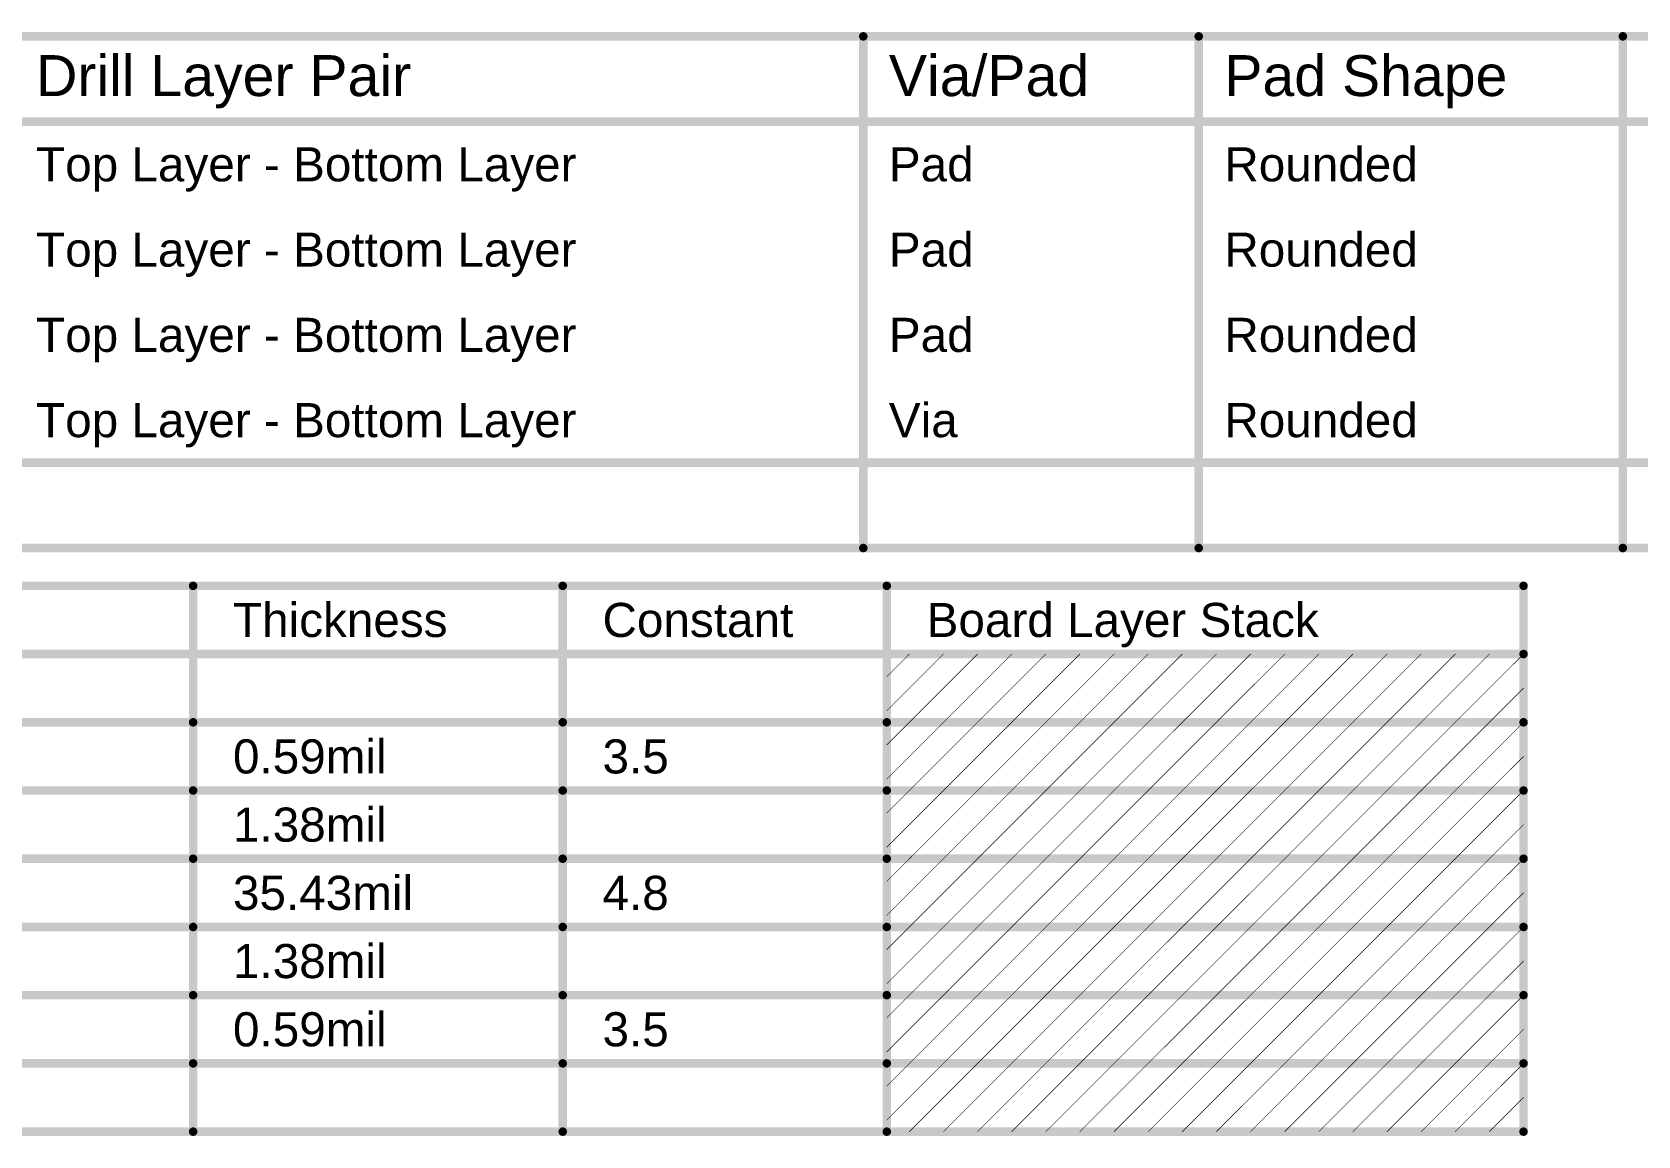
# Model space of a CAD drawing. Header units: inches. Extents: x 0 to 12.7, y -0.1 to 3.5.
# Drawn here: x 3.491 to 6.314, y 1.556 to 3.498 of the extents above; entities that cross this region are included whole.
import ezdxf

# ---------------------------------------------------------------- set-up
doc = ezdxf.new("R2010")
doc.units = ezdxf.units.IN
doc.header["$MEASUREMENT"] = 0
doc.layers.add('Drill Drawing', color=1, linetype='Continuous')
doc.layers.add('Fabrication', color=76, linetype='Continuous')
doc.styles.add('Arial', font='', dxfattribs={"height": 0.2})
doc.styles.get('Arial').set_extended_font_data('Arial')

msp = doc.modelspace()

# ---------------------------------------------------------------- linework, layer by layer
at = {"layer": 'Drill Drawing', "const_width": 0.015}
for points in [[(0.0025, 3.4905), (12.727, 3.4905)], [(4.9521, 2.5905), (4.9521, 3.4905)], [(5.542, 2.5905), (5.542, 3.4905)], [(6.2878, 2.5905), (6.2878, 3.4905)], [(0.0025, 3.3405), (12.727, 3.3405)], [(0.0025, 2.7405), (12.727, 2.7405)], [(0.0025, 2.5905), (12.727, 2.5905)]]:
    msp.add_lwpolyline(points, dxfattribs=at)
at = {"layer": 'Drill Drawing', "const_width": 0.0075}
for points in [[(4.9484, 3.4905, 1), (4.9559, 3.4905, 1)], [(5.5382, 3.4905, 1), (5.5457, 3.4905, 1)], [(6.284, 3.4905, 1), (6.2915, 3.4905, 1)], [(4.9484, 2.5905, 1), (4.9559, 2.5905, 1)], [(5.5382, 2.5905, 1), (5.5457, 2.5905, 1)], [(6.284, 2.5905, 1), (6.2915, 2.5905, 1)]]:
    msp.add_lwpolyline(points, format="xyb", close=True, dxfattribs=at)
at = {"layer": 'Fabrication'}
for points, const_width in [([(1.5743, 2.524), (6.1131, 2.524)], 0.015), ([(3.7738, 1.564), (3.7738, 2.524)], 0.015), ([(4.4236, 1.564), (4.4236, 2.524)], 0.015), ([(4.9935, 1.564), (4.9935, 2.524)], 0.015), ([(6.1131, 1.564), (6.1131, 2.524)], 0.015), ([(1.5743, 2.404), (6.1131, 2.404)], 0.015), ([(4.9935, 2.3643), (5.0331, 2.404)], 0.001), ([(4.9935, 2.3043), (5.0931, 2.404)], 0.001), ([(5.0331, 2.284), (5.1531, 2.404)], 0.001), ([(5.0931, 2.284), (5.2131, 2.404)], 0.001), ([(5.1531, 2.284), (5.2731, 2.404)], 0.001), ([(5.2131, 2.284), (5.3331, 2.404)], 0.001), ([(5.2731, 2.284), (5.3931, 2.404)], 0.001), ([(5.3331, 2.284), (5.4531, 2.404)], 0.001), ([(5.3931, 2.284), (5.5131, 2.404)], 0.001), ([(5.4531, 2.284), (5.5731, 2.404)], 0.001), ([(5.5131, 2.284), (5.6331, 2.404)], 0.001), ([(5.5731, 2.284), (5.6931, 2.404)], 0.001), ([(5.6331, 2.284), (5.7531, 2.404)], 0.001), ([(5.6931, 2.284), (5.8131, 2.404)], 0.001), ([(5.7531, 2.284), (5.8731, 2.404)], 0.001), ([(5.8131, 2.284), (5.9331, 2.404)], 0.001), ([(5.8731, 2.284), (5.9931, 2.404)], 0.001), ([(5.9331, 2.284), (6.0531, 2.404)], 0.001), ([(5.9931, 2.284), (6.1131, 2.404)], 0.001), ([(6.0531, 2.284), (6.1131, 2.344)], 0.001), ([(2.914, 2.284), (3.7738, 2.284)], 0.015), ([(3.7738, 2.284), (4.4236, 2.284)], 0.015), ([(4.4236, 2.284), (4.9935, 2.284)], 0.015), ([(4.9935, 2.284), (6.1131, 2.284)], 0.015), ([(4.9935, 2.2443), (5.0331, 2.284)], 0.001), ([(4.9935, 2.1843), (5.0931, 2.284)], 0.001), ([(5.0331, 2.164), (5.1531, 2.284)], 0.001), ([(5.0931, 2.164), (5.2131, 2.284)], 0.001), ([(5.1531, 2.164), (5.2731, 2.284)], 0.001), ([(5.2131, 2.164), (5.3331, 2.284)], 0.001), ([(5.2731, 2.164), (5.3931, 2.284)], 0.001), ([(5.3331, 2.164), (5.4531, 2.284)], 0.001), ([(5.3931, 2.164), (5.5131, 2.284)], 0.001), ([(5.4531, 2.164), (5.5731, 2.284)], 0.001), ([(5.5131, 2.164), (5.6331, 2.284)], 0.001), ([(5.5731, 2.164), (5.6931, 2.284)], 0.001), ([(5.6331, 2.164), (5.7531, 2.284)], 0.001), ([(5.6931, 2.164), (5.8131, 2.284)], 0.001), ([(5.7531, 2.164), (5.8731, 2.284)], 0.001), ([(5.8131, 2.164), (5.9331, 2.284)], 0.001), ([(5.8731, 2.164), (5.9931, 2.284)], 0.001), ([(5.9331, 2.164), (6.0531, 2.284)], 0.001), ([(5.9931, 2.164), (6.1131, 2.284)], 0.001), ([(6.0531, 2.164), (6.1131, 2.224)], 0.001), ([(2.914, 2.164), (3.7738, 2.164)], 0.015), ([(3.7738, 2.164), (4.4236, 2.164)], 0.015), ([(4.4236, 2.164), (4.9935, 2.164)], 0.015), ([(4.9935, 2.164), (6.1131, 2.164)], 0.015), ([(4.9935, 2.1243), (5.0331, 2.164)], 0.001), ([(4.9935, 2.0643), (5.0931, 2.164)], 0.001), ([(5.0331, 2.044), (5.1531, 2.164)], 0.001), ([(5.0931, 2.044), (5.2131, 2.164)], 0.001), ([(5.1531, 2.044), (5.2731, 2.164)], 0.001), ([(5.2131, 2.044), (5.3331, 2.164)], 0.001), ([(5.2731, 2.044), (5.3931, 2.164)], 0.001), ([(5.3331, 2.044), (5.4531, 2.164)], 0.001), ([(5.3931, 2.044), (5.5131, 2.164)], 0.001), ([(5.4531, 2.044), (5.5731, 2.164)], 0.001), ([(5.5131, 2.044), (5.6331, 2.164)], 0.001), ([(5.5731, 2.044), (5.6931, 2.164)], 0.001), ([(5.6331, 2.044), (5.7531, 2.164)], 0.001), ([(5.6931, 2.044), (5.8131, 2.164)], 0.001), ([(5.7531, 2.044), (5.8731, 2.164)], 0.001), ([(5.8131, 2.044), (5.9331, 2.164)], 0.001), ([(5.8731, 2.044), (5.9931, 2.164)], 0.001), ([(5.9331, 2.044), (6.0531, 2.164)], 0.001), ([(5.9931, 2.044), (6.1131, 2.164)], 0.001), ([(6.0531, 2.044), (6.1131, 2.104)], 0.001), ([(2.914, 2.044), (3.7738, 2.044)], 0.015), ([(3.7738, 2.044), (4.4236, 2.044)], 0.015), ([(4.4236, 2.044), (4.9935, 2.044)], 0.015), ([(4.9935, 2.044), (6.1131, 2.044)], 0.015), ([(4.9935, 2.0043), (5.0331, 2.044)], 0.001), ([(4.9935, 1.9443), (5.0931, 2.044)], 0.001), ([(5.0331, 1.924), (5.1531, 2.044)], 0.001), ([(5.0931, 1.924), (5.2131, 2.044)], 0.001), ([(5.1531, 1.924), (5.2731, 2.044)], 0.001), ([(5.2131, 1.924), (5.3331, 2.044)], 0.001), ([(5.2731, 1.924), (5.3931, 2.044)], 0.001), ([(5.3331, 1.924), (5.4531, 2.044)], 0.001), ([(5.3931, 1.924), (5.5131, 2.044)], 0.001), ([(5.4531, 1.924), (5.5731, 2.044)], 0.001), ([(5.5131, 1.924), (5.6331, 2.044)], 0.001), ([(5.5731, 1.924), (5.6931, 2.044)], 0.001), ([(5.6331, 1.924), (5.7531, 2.044)], 0.001), ([(5.6931, 1.924), (5.8131, 2.044)], 0.001), ([(5.7531, 1.924), (5.8731, 2.044)], 0.001), ([(5.8131, 1.924), (5.9331, 2.044)], 0.001), ([(5.8731, 1.924), (5.9931, 2.044)], 0.001), ([(5.9331, 1.924), (6.0531, 2.044)], 0.001), ([(5.9931, 1.924), (6.1131, 2.044)], 0.001), ([(6.0531, 1.924), (6.1131, 1.984)], 0.001), ([(2.914, 1.924), (3.7738, 1.924)], 0.015), ([(3.7738, 1.924), (4.4236, 1.924)], 0.015), ([(4.4236, 1.924), (4.9935, 1.924)], 0.015), ([(4.9935, 1.924), (6.1131, 1.924)], 0.015), ([(4.9935, 1.8843), (5.0331, 1.924)], 0.001), ([(4.9935, 1.8243), (5.0931, 1.924)], 0.001), ([(5.0331, 1.804), (5.1531, 1.924)], 0.001), ([(5.0931, 1.804), (5.2131, 1.924)], 0.001), ([(5.1531, 1.804), (5.2731, 1.924)], 0.001), ([(5.2131, 1.804), (5.3331, 1.924)], 0.001), ([(5.2731, 1.804), (5.3931, 1.924)], 0.001), ([(5.3331, 1.804), (5.4531, 1.924)], 0.001), ([(5.3931, 1.804), (5.5131, 1.924)], 0.001), ([(5.4531, 1.804), (5.5731, 1.924)], 0.001), ([(5.5131, 1.804), (5.6331, 1.924)], 0.001), ([(5.5731, 1.804), (5.6931, 1.924)], 0.001), ([(5.6331, 1.804), (5.7531, 1.924)], 0.001), ([(5.6931, 1.804), (5.8131, 1.924)], 0.001), ([(5.7531, 1.804), (5.8731, 1.924)], 0.001), ([(5.8131, 1.804), (5.9331, 1.924)], 0.001), ([(5.8731, 1.804), (5.9931, 1.924)], 0.001), ([(5.9331, 1.804), (6.0531, 1.924)], 0.001), ([(5.9931, 1.804), (6.1131, 1.924)], 0.001), ([(6.0531, 1.804), (6.1131, 1.864)], 0.001), ([(2.914, 1.804), (3.7738, 1.804)], 0.015), ([(3.7738, 1.804), (4.4236, 1.804)], 0.015), ([(4.4236, 1.804), (4.9935, 1.804)], 0.015), ([(4.9935, 1.804), (6.1131, 1.804)], 0.015), ([(4.9935, 1.7643), (5.0331, 1.804)], 0.001), ([(4.9935, 1.7043), (5.0931, 1.804)], 0.001), ([(5.0331, 1.684), (5.1531, 1.804)], 0.001), ([(5.0931, 1.684), (5.2131, 1.804)], 0.001), ([(5.1531, 1.684), (5.2731, 1.804)], 0.001), ([(5.2131, 1.684), (5.3331, 1.804)], 0.001), ([(5.2731, 1.684), (5.3931, 1.804)], 0.001), ([(5.3331, 1.684), (5.4531, 1.804)], 0.001), ([(5.3931, 1.684), (5.5131, 1.804)], 0.001), ([(5.4531, 1.684), (5.5731, 1.804)], 0.001), ([(5.5131, 1.684), (5.6331, 1.804)], 0.001), ([(5.5731, 1.684), (5.6931, 1.804)], 0.001), ([(5.6331, 1.684), (5.7531, 1.804)], 0.001), ([(5.6931, 1.684), (5.8131, 1.804)], 0.001), ([(5.7531, 1.684), (5.8731, 1.804)], 0.001), ([(5.8131, 1.684), (5.9331, 1.804)], 0.001), ([(5.8731, 1.684), (5.9931, 1.804)], 0.001), ([(5.9331, 1.684), (6.0531, 1.804)], 0.001), ([(5.9931, 1.684), (6.1131, 1.804)], 0.001), ([(6.0531, 1.684), (6.1131, 1.744)], 0.001), ([(2.914, 1.684), (3.7738, 1.684)], 0.015), ([(3.7738, 1.684), (4.4236, 1.684)], 0.015), ([(4.4236, 1.684), (4.9935, 1.684)], 0.015), ([(4.9935, 1.684), (6.1131, 1.684)], 0.015), ([(4.9935, 1.6443), (5.0331, 1.684)], 0.001), ([(4.9935, 1.5843), (5.0931, 1.684)], 0.001), ([(5.0331, 1.564), (5.1531, 1.684)], 0.001), ([(5.0931, 1.564), (5.2131, 1.684)], 0.001), ([(5.1531, 1.564), (5.2731, 1.684)], 0.001), ([(5.2131, 1.564), (5.3331, 1.684)], 0.001), ([(5.2731, 1.564), (5.3931, 1.684)], 0.001), ([(5.3331, 1.564), (5.4531, 1.684)], 0.001), ([(5.3931, 1.564), (5.5131, 1.684)], 0.001), ([(5.4531, 1.564), (5.5731, 1.684)], 0.001), ([(5.5131, 1.564), (5.6331, 1.684)], 0.001), ([(5.5731, 1.564), (5.6931, 1.684)], 0.001), ([(5.6331, 1.564), (5.7531, 1.684)], 0.001), ([(5.6931, 1.564), (5.8131, 1.684)], 0.001), ([(5.7531, 1.564), (5.8731, 1.684)], 0.001), ([(5.8131, 1.564), (5.9331, 1.684)], 0.001), ([(5.8731, 1.564), (5.9931, 1.684)], 0.001), ([(5.9331, 1.564), (6.0531, 1.684)], 0.001), ([(5.9931, 1.564), (6.1131, 1.684)], 0.001), ([(6.0531, 1.564), (6.1131, 1.624)], 0.001), ([(2.914, 1.564), (3.7738, 1.564)], 0.015), ([(3.7738, 1.564), (4.4236, 1.564)], 0.015), ([(4.4236, 1.564), (4.9935, 1.564)], 0.015), ([(4.9935, 1.564), (6.1131, 1.564)], 0.015)]:
    msp.add_lwpolyline(points, dxfattribs=dict(at, const_width=const_width))
for points, const_width in [([(3.77, 2.524, 1), (3.7775, 2.524, 1)], 0.0075), ([(4.4199, 2.524, 1), (4.4274, 2.524, 1)], 0.0075), ([(4.9897, 2.524, 1), (4.9972, 2.524, 1)], 0.0075), ([(6.1094, 2.524, 1), (6.1169, 2.524, 1)], 0.0075), ([(6.1094, 2.524, 1), (6.1169, 2.524, 1)], 0.0075), ([(5.0329, 2.404, 1), (5.0334, 2.404, 1)], 0.0005), ([(5.0929, 2.404, 1), (5.0934, 2.404, 1)], 0.0005), ([(5.1529, 2.404, 1), (5.1534, 2.404, 1)], 0.0005), ([(5.2129, 2.404, 1), (5.2134, 2.404, 1)], 0.0005), ([(5.2729, 2.404, 1), (5.2734, 2.404, 1)], 0.0005), ([(5.3329, 2.404, 1), (5.3334, 2.404, 1)], 0.0005), ([(5.3929, 2.404, 1), (5.3934, 2.404, 1)], 0.0005), ([(5.4529, 2.404, 1), (5.4534, 2.404, 1)], 0.0005), ([(5.5129, 2.404, 1), (5.5134, 2.404, 1)], 0.0005), ([(5.5729, 2.404, 1), (5.5734, 2.404, 1)], 0.0005), ([(5.6329, 2.404, 1), (5.6334, 2.404, 1)], 0.0005), ([(5.6929, 2.404, 1), (5.6934, 2.404, 1)], 0.0005), ([(5.7529, 2.404, 1), (5.7534, 2.404, 1)], 0.0005), ([(5.8129, 2.404, 1), (5.8134, 2.404, 1)], 0.0005), ([(5.8729, 2.404, 1), (5.8734, 2.404, 1)], 0.0005), ([(5.9329, 2.404, 1), (5.9334, 2.404, 1)], 0.0005), ([(5.9929, 2.404, 1), (5.9934, 2.404, 1)], 0.0005), ([(6.0529, 2.404, 1), (6.0534, 2.404, 1)], 0.0005), ([(6.1094, 2.404, 1), (6.1169, 2.404, 1)], 0.0075), ([(6.1129, 2.404, 1), (6.1134, 2.404, 1)], 0.0005), ([(4.9932, 2.3643, 1), (4.9937, 2.3643, 1)], 0.0005), ([(6.1129, 2.344, 1), (6.1134, 2.344, 1)], 0.0005), ([(3.77, 2.284, 1), (3.7775, 2.284, 1)], 0.0075), ([(3.77, 2.284, 1), (3.7775, 2.284, 1)], 0.0075), ([(4.4199, 2.284, 1), (4.4274, 2.284, 1)], 0.0075), ([(4.4199, 2.284, 1), (4.4274, 2.284, 1)], 0.0075), ([(4.9897, 2.284, 1), (4.9972, 2.284, 1)], 0.0075), ([(4.9897, 2.284, 1), (4.9972, 2.284, 1)], 0.0075), ([(4.9932, 2.3043, 1), (4.9937, 2.3043, 1)], 0.0005), ([(6.1094, 2.284, 1), (6.1169, 2.284, 1)], 0.0075), ([(5.0329, 2.284, 1), (5.0334, 2.284, 1)], 0.0005), ([(5.0329, 2.284, 1), (5.0334, 2.284, 1)], 0.0005), ([(5.0929, 2.284, 1), (5.0934, 2.284, 1)], 0.0005), ([(5.0929, 2.284, 1), (5.0934, 2.284, 1)], 0.0005), ([(5.1529, 2.284, 1), (5.1534, 2.284, 1)], 0.0005), ([(5.1529, 2.284, 1), (5.1534, 2.284, 1)], 0.0005), ([(5.2129, 2.284, 1), (5.2134, 2.284, 1)], 0.0005), ([(5.2129, 2.284, 1), (5.2134, 2.284, 1)], 0.0005), ([(5.2729, 2.284, 1), (5.2734, 2.284, 1)], 0.0005), ([(5.2729, 2.284, 1), (5.2734, 2.284, 1)], 0.0005), ([(5.3329, 2.284, 1), (5.3334, 2.284, 1)], 0.0005), ([(5.3329, 2.284, 1), (5.3334, 2.284, 1)], 0.0005), ([(5.3929, 2.284, 1), (5.3934, 2.284, 1)], 0.0005), ([(5.3929, 2.284, 1), (5.3934, 2.284, 1)], 0.0005), ([(5.4529, 2.284, 1), (5.4534, 2.284, 1)], 0.0005), ([(5.4529, 2.284, 1), (5.4534, 2.284, 1)], 0.0005), ([(5.5129, 2.284, 1), (5.5134, 2.284, 1)], 0.0005), ([(5.5129, 2.284, 1), (5.5134, 2.284, 1)], 0.0005), ([(5.5729, 2.284, 1), (5.5734, 2.284, 1)], 0.0005), ([(5.5729, 2.284, 1), (5.5734, 2.284, 1)], 0.0005), ([(5.6329, 2.284, 1), (5.6334, 2.284, 1)], 0.0005), ([(5.6329, 2.284, 1), (5.6334, 2.284, 1)], 0.0005), ([(5.6929, 2.284, 1), (5.6934, 2.284, 1)], 0.0005), ([(5.6929, 2.284, 1), (5.6934, 2.284, 1)], 0.0005), ([(5.7529, 2.284, 1), (5.7534, 2.284, 1)], 0.0005), ([(5.7529, 2.284, 1), (5.7534, 2.284, 1)], 0.0005), ([(5.8129, 2.284, 1), (5.8134, 2.284, 1)], 0.0005), ([(5.8129, 2.284, 1), (5.8134, 2.284, 1)], 0.0005), ([(5.8729, 2.284, 1), (5.8734, 2.284, 1)], 0.0005), ([(5.8729, 2.284, 1), (5.8734, 2.284, 1)], 0.0005), ([(5.9329, 2.284, 1), (5.9334, 2.284, 1)], 0.0005), ([(5.9329, 2.284, 1), (5.9334, 2.284, 1)], 0.0005), ([(5.9929, 2.284, 1), (5.9934, 2.284, 1)], 0.0005), ([(5.9929, 2.284, 1), (5.9934, 2.284, 1)], 0.0005), ([(6.0529, 2.284, 1), (6.0534, 2.284, 1)], 0.0005), ([(6.0529, 2.284, 1), (6.0534, 2.284, 1)], 0.0005), ([(6.1129, 2.284, 1), (6.1134, 2.284, 1)], 0.0005), ([(4.9932, 2.2443, 1), (4.9937, 2.2443, 1)], 0.0005), ([(6.1129, 2.224, 1), (6.1134, 2.224, 1)], 0.0005), ([(4.9932, 2.1843, 1), (4.9937, 2.1843, 1)], 0.0005), ([(3.77, 2.164, 1), (3.7775, 2.164, 1)], 0.0075), ([(3.77, 2.164, 1), (3.7775, 2.164, 1)], 0.0075), ([(4.4199, 2.164, 1), (4.4274, 2.164, 1)], 0.0075), ([(4.4199, 2.164, 1), (4.4274, 2.164, 1)], 0.0075), ([(4.9897, 2.164, 1), (4.9972, 2.164, 1)], 0.0075), ([(4.9897, 2.164, 1), (4.9972, 2.164, 1)], 0.0075), ([(5.0329, 2.164, 1), (5.0334, 2.164, 1)], 0.0005), ([(5.0329, 2.164, 1), (5.0334, 2.164, 1)], 0.0005), ([(5.0929, 2.164, 1), (5.0934, 2.164, 1)], 0.0005), ([(5.0929, 2.164, 1), (5.0934, 2.164, 1)], 0.0005), ([(5.1529, 2.164, 1), (5.1534, 2.164, 1)], 0.0005), ([(5.1529, 2.164, 1), (5.1534, 2.164, 1)], 0.0005), ([(5.2129, 2.164, 1), (5.2134, 2.164, 1)], 0.0005), ([(5.2129, 2.164, 1), (5.2134, 2.164, 1)], 0.0005), ([(5.2729, 2.164, 1), (5.2734, 2.164, 1)], 0.0005), ([(5.2729, 2.164, 1), (5.2734, 2.164, 1)], 0.0005), ([(5.3329, 2.164, 1), (5.3334, 2.164, 1)], 0.0005), ([(5.3329, 2.164, 1), (5.3334, 2.164, 1)], 0.0005), ([(5.3929, 2.164, 1), (5.3934, 2.164, 1)], 0.0005), ([(5.3929, 2.164, 1), (5.3934, 2.164, 1)], 0.0005), ([(5.4529, 2.164, 1), (5.4534, 2.164, 1)], 0.0005), ([(5.4529, 2.164, 1), (5.4534, 2.164, 1)], 0.0005), ([(5.5129, 2.164, 1), (5.5134, 2.164, 1)], 0.0005), ([(5.5129, 2.164, 1), (5.5134, 2.164, 1)], 0.0005), ([(5.5729, 2.164, 1), (5.5734, 2.164, 1)], 0.0005), ([(5.5729, 2.164, 1), (5.5734, 2.164, 1)], 0.0005), ([(5.6329, 2.164, 1), (5.6334, 2.164, 1)], 0.0005), ([(5.6329, 2.164, 1), (5.6334, 2.164, 1)], 0.0005), ([(5.6929, 2.164, 1), (5.6934, 2.164, 1)], 0.0005), ([(5.6929, 2.164, 1), (5.6934, 2.164, 1)], 0.0005), ([(5.7529, 2.164, 1), (5.7534, 2.164, 1)], 0.0005), ([(5.7529, 2.164, 1), (5.7534, 2.164, 1)], 0.0005), ([(5.8129, 2.164, 1), (5.8134, 2.164, 1)], 0.0005), ([(5.8129, 2.164, 1), (5.8134, 2.164, 1)], 0.0005), ([(5.8729, 2.164, 1), (5.8734, 2.164, 1)], 0.0005), ([(5.8729, 2.164, 1), (5.8734, 2.164, 1)], 0.0005), ([(5.9329, 2.164, 1), (5.9334, 2.164, 1)], 0.0005), ([(5.9329, 2.164, 1), (5.9334, 2.164, 1)], 0.0005), ([(5.9929, 2.164, 1), (5.9934, 2.164, 1)], 0.0005), ([(5.9929, 2.164, 1), (5.9934, 2.164, 1)], 0.0005), ([(6.0529, 2.164, 1), (6.0534, 2.164, 1)], 0.0005), ([(6.0529, 2.164, 1), (6.0534, 2.164, 1)], 0.0005), ([(6.1094, 2.164, 1), (6.1169, 2.164, 1)], 0.0075), ([(6.1129, 2.164, 1), (6.1134, 2.164, 1)], 0.0005), ([(4.9932, 2.1243, 1), (4.9937, 2.1243, 1)], 0.0005), ([(6.1129, 2.104, 1), (6.1134, 2.104, 1)], 0.0005), ([(4.9932, 2.0643, 1), (4.9937, 2.0643, 1)], 0.0005), ([(3.77, 2.044, 1), (3.7775, 2.044, 1)], 0.0075), ([(3.77, 2.044, 1), (3.7775, 2.044, 1)], 0.0075), ([(4.4199, 2.044, 1), (4.4274, 2.044, 1)], 0.0075), ([(4.4199, 2.044, 1), (4.4274, 2.044, 1)], 0.0075), ([(4.9897, 2.044, 1), (4.9972, 2.044, 1)], 0.0075), ([(4.9897, 2.044, 1), (4.9972, 2.044, 1)], 0.0075), ([(5.0329, 2.044, 1), (5.0334, 2.044, 1)], 0.0005), ([(5.0329, 2.044, 1), (5.0334, 2.044, 1)], 0.0005), ([(5.0929, 2.044, 1), (5.0934, 2.044, 1)], 0.0005), ([(5.0929, 2.044, 1), (5.0934, 2.044, 1)], 0.0005), ([(5.1529, 2.044, 1), (5.1534, 2.044, 1)], 0.0005), ([(5.1529, 2.044, 1), (5.1534, 2.044, 1)], 0.0005), ([(5.2129, 2.044, 1), (5.2134, 2.044, 1)], 0.0005), ([(5.2129, 2.044, 1), (5.2134, 2.044, 1)], 0.0005), ([(5.2729, 2.044, 1), (5.2734, 2.044, 1)], 0.0005), ([(5.2729, 2.044, 1), (5.2734, 2.044, 1)], 0.0005), ([(5.3329, 2.044, 1), (5.3334, 2.044, 1)], 0.0005), ([(5.3329, 2.044, 1), (5.3334, 2.044, 1)], 0.0005), ([(5.3929, 2.044, 1), (5.3934, 2.044, 1)], 0.0005), ([(5.3929, 2.044, 1), (5.3934, 2.044, 1)], 0.0005), ([(5.4529, 2.044, 1), (5.4534, 2.044, 1)], 0.0005), ([(5.4529, 2.044, 1), (5.4534, 2.044, 1)], 0.0005), ([(5.5129, 2.044, 1), (5.5134, 2.044, 1)], 0.0005), ([(5.5129, 2.044, 1), (5.5134, 2.044, 1)], 0.0005), ([(5.5729, 2.044, 1), (5.5734, 2.044, 1)], 0.0005), ([(5.5729, 2.044, 1), (5.5734, 2.044, 1)], 0.0005), ([(5.6329, 2.044, 1), (5.6334, 2.044, 1)], 0.0005), ([(5.6329, 2.044, 1), (5.6334, 2.044, 1)], 0.0005), ([(5.6929, 2.044, 1), (5.6934, 2.044, 1)], 0.0005), ([(5.6929, 2.044, 1), (5.6934, 2.044, 1)], 0.0005), ([(5.7529, 2.044, 1), (5.7534, 2.044, 1)], 0.0005), ([(5.7529, 2.044, 1), (5.7534, 2.044, 1)], 0.0005), ([(5.8129, 2.044, 1), (5.8134, 2.044, 1)], 0.0005), ([(5.8129, 2.044, 1), (5.8134, 2.044, 1)], 0.0005), ([(5.8729, 2.044, 1), (5.8734, 2.044, 1)], 0.0005), ([(5.8729, 2.044, 1), (5.8734, 2.044, 1)], 0.0005), ([(5.9329, 2.044, 1), (5.9334, 2.044, 1)], 0.0005), ([(5.9329, 2.044, 1), (5.9334, 2.044, 1)], 0.0005), ([(5.9929, 2.044, 1), (5.9934, 2.044, 1)], 0.0005), ([(5.9929, 2.044, 1), (5.9934, 2.044, 1)], 0.0005), ([(6.0529, 2.044, 1), (6.0534, 2.044, 1)], 0.0005), ([(6.0529, 2.044, 1), (6.0534, 2.044, 1)], 0.0005), ([(6.1094, 2.044, 1), (6.1169, 2.044, 1)], 0.0075), ([(6.1129, 2.044, 1), (6.1134, 2.044, 1)], 0.0005), ([(4.9932, 2.0043, 1), (4.9937, 2.0043, 1)], 0.0005), ([(6.1129, 1.984, 1), (6.1134, 1.984, 1)], 0.0005), ([(3.77, 1.924, 1), (3.7775, 1.924, 1)], 0.0075), ([(3.77, 1.924, 1), (3.7775, 1.924, 1)], 0.0075), ([(4.4199, 1.924, 1), (4.4274, 1.924, 1)], 0.0075), ([(4.4199, 1.924, 1), (4.4274, 1.924, 1)], 0.0075), ([(4.9897, 1.924, 1), (4.9972, 1.924, 1)], 0.0075), ([(4.9897, 1.924, 1), (4.9972, 1.924, 1)], 0.0075), ([(4.9932, 1.9443, 1), (4.9937, 1.9443, 1)], 0.0005), ([(5.0329, 1.924, 1), (5.0334, 1.924, 1)], 0.0005), ([(5.0329, 1.924, 1), (5.0334, 1.924, 1)], 0.0005), ([(5.0929, 1.924, 1), (5.0934, 1.924, 1)], 0.0005), ([(5.0929, 1.924, 1), (5.0934, 1.924, 1)], 0.0005), ([(5.1529, 1.924, 1), (5.1534, 1.924, 1)], 0.0005), ([(5.1529, 1.924, 1), (5.1534, 1.924, 1)], 0.0005), ([(5.2129, 1.924, 1), (5.2134, 1.924, 1)], 0.0005), ([(5.2129, 1.924, 1), (5.2134, 1.924, 1)], 0.0005), ([(5.2729, 1.924, 1), (5.2734, 1.924, 1)], 0.0005), ([(5.2729, 1.924, 1), (5.2734, 1.924, 1)], 0.0005), ([(5.3329, 1.924, 1), (5.3334, 1.924, 1)], 0.0005), ([(5.3329, 1.924, 1), (5.3334, 1.924, 1)], 0.0005), ([(5.3929, 1.924, 1), (5.3934, 1.924, 1)], 0.0005), ([(5.3929, 1.924, 1), (5.3934, 1.924, 1)], 0.0005), ([(5.4529, 1.924, 1), (5.4534, 1.924, 1)], 0.0005), ([(5.4529, 1.924, 1), (5.4534, 1.924, 1)], 0.0005), ([(5.5129, 1.924, 1), (5.5134, 1.924, 1)], 0.0005), ([(5.5129, 1.924, 1), (5.5134, 1.924, 1)], 0.0005), ([(5.5729, 1.924, 1), (5.5734, 1.924, 1)], 0.0005), ([(5.5729, 1.924, 1), (5.5734, 1.924, 1)], 0.0005), ([(5.6329, 1.924, 1), (5.6334, 1.924, 1)], 0.0005), ([(5.6329, 1.924, 1), (5.6334, 1.924, 1)], 0.0005), ([(5.6929, 1.924, 1), (5.6934, 1.924, 1)], 0.0005), ([(5.6929, 1.924, 1), (5.6934, 1.924, 1)], 0.0005), ([(5.7529, 1.924, 1), (5.7534, 1.924, 1)], 0.0005), ([(5.7529, 1.924, 1), (5.7534, 1.924, 1)], 0.0005), ([(5.8129, 1.924, 1), (5.8134, 1.924, 1)], 0.0005), ([(5.8129, 1.924, 1), (5.8134, 1.924, 1)], 0.0005), ([(5.8729, 1.924, 1), (5.8734, 1.924, 1)], 0.0005), ([(5.8729, 1.924, 1), (5.8734, 1.924, 1)], 0.0005), ([(5.9329, 1.924, 1), (5.9334, 1.924, 1)], 0.0005), ([(5.9329, 1.924, 1), (5.9334, 1.924, 1)], 0.0005), ([(5.9929, 1.924, 1), (5.9934, 1.924, 1)], 0.0005), ([(5.9929, 1.924, 1), (5.9934, 1.924, 1)], 0.0005), ([(6.0529, 1.924, 1), (6.0534, 1.924, 1)], 0.0005), ([(6.0529, 1.924, 1), (6.0534, 1.924, 1)], 0.0005), ([(6.1094, 1.924, 1), (6.1169, 1.924, 1)], 0.0075), ([(6.1129, 1.924, 1), (6.1134, 1.924, 1)], 0.0005), ([(4.9932, 1.8843, 1), (4.9937, 1.8843, 1)], 0.0005), ([(6.1129, 1.864, 1), (6.1134, 1.864, 1)], 0.0005), ([(3.77, 1.804, 1), (3.7775, 1.804, 1)], 0.0075), ([(3.77, 1.804, 1), (3.7775, 1.804, 1)], 0.0075), ([(4.4199, 1.804, 1), (4.4274, 1.804, 1)], 0.0075), ([(4.4199, 1.804, 1), (4.4274, 1.804, 1)], 0.0075), ([(4.9897, 1.804, 1), (4.9972, 1.804, 1)], 0.0075), ([(4.9897, 1.804, 1), (4.9972, 1.804, 1)], 0.0075), ([(4.9932, 1.8243, 1), (4.9937, 1.8243, 1)], 0.0005), ([(6.1094, 1.804, 1), (6.1169, 1.804, 1)], 0.0075), ([(5.0329, 1.804, 1), (5.0334, 1.804, 1)], 0.0005), ([(5.0329, 1.804, 1), (5.0334, 1.804, 1)], 0.0005), ([(5.0929, 1.804, 1), (5.0934, 1.804, 1)], 0.0005), ([(5.0929, 1.804, 1), (5.0934, 1.804, 1)], 0.0005), ([(5.1529, 1.804, 1), (5.1534, 1.804, 1)], 0.0005), ([(5.1529, 1.804, 1), (5.1534, 1.804, 1)], 0.0005), ([(5.2129, 1.804, 1), (5.2134, 1.804, 1)], 0.0005), ([(5.2129, 1.804, 1), (5.2134, 1.804, 1)], 0.0005), ([(5.2729, 1.804, 1), (5.2734, 1.804, 1)], 0.0005), ([(5.2729, 1.804, 1), (5.2734, 1.804, 1)], 0.0005), ([(5.3329, 1.804, 1), (5.3334, 1.804, 1)], 0.0005), ([(5.3329, 1.804, 1), (5.3334, 1.804, 1)], 0.0005), ([(5.3929, 1.804, 1), (5.3934, 1.804, 1)], 0.0005), ([(5.3929, 1.804, 1), (5.3934, 1.804, 1)], 0.0005), ([(5.4529, 1.804, 1), (5.4534, 1.804, 1)], 0.0005), ([(5.4529, 1.804, 1), (5.4534, 1.804, 1)], 0.0005), ([(5.5129, 1.804, 1), (5.5134, 1.804, 1)], 0.0005), ([(5.5129, 1.804, 1), (5.5134, 1.804, 1)], 0.0005), ([(5.5729, 1.804, 1), (5.5734, 1.804, 1)], 0.0005), ([(5.5729, 1.804, 1), (5.5734, 1.804, 1)], 0.0005), ([(5.6329, 1.804, 1), (5.6334, 1.804, 1)], 0.0005), ([(5.6329, 1.804, 1), (5.6334, 1.804, 1)], 0.0005), ([(5.6929, 1.804, 1), (5.6934, 1.804, 1)], 0.0005), ([(5.6929, 1.804, 1), (5.6934, 1.804, 1)], 0.0005), ([(5.7529, 1.804, 1), (5.7534, 1.804, 1)], 0.0005), ([(5.7529, 1.804, 1), (5.7534, 1.804, 1)], 0.0005), ([(5.8129, 1.804, 1), (5.8134, 1.804, 1)], 0.0005), ([(5.8129, 1.804, 1), (5.8134, 1.804, 1)], 0.0005), ([(5.8729, 1.804, 1), (5.8734, 1.804, 1)], 0.0005), ([(5.8729, 1.804, 1), (5.8734, 1.804, 1)], 0.0005), ([(5.9329, 1.804, 1), (5.9334, 1.804, 1)], 0.0005), ([(5.9329, 1.804, 1), (5.9334, 1.804, 1)], 0.0005), ([(5.9929, 1.804, 1), (5.9934, 1.804, 1)], 0.0005), ([(5.9929, 1.804, 1), (5.9934, 1.804, 1)], 0.0005), ([(6.0529, 1.804, 1), (6.0534, 1.804, 1)], 0.0005), ([(6.0529, 1.804, 1), (6.0534, 1.804, 1)], 0.0005), ([(6.1129, 1.804, 1), (6.1134, 1.804, 1)], 0.0005), ([(4.9932, 1.7643, 1), (4.9937, 1.7643, 1)], 0.0005), ([(6.1129, 1.744, 1), (6.1134, 1.744, 1)], 0.0005), ([(4.9932, 1.7043, 1), (4.9937, 1.7043, 1)], 0.0005), ([(3.77, 1.684, 1), (3.7775, 1.684, 1)], 0.0075), ([(3.77, 1.684, 1), (3.7775, 1.684, 1)], 0.0075), ([(4.4199, 1.684, 1), (4.4274, 1.684, 1)], 0.0075), ([(4.4199, 1.684, 1), (4.4274, 1.684, 1)], 0.0075), ([(4.9897, 1.684, 1), (4.9972, 1.684, 1)], 0.0075), ([(4.9897, 1.684, 1), (4.9972, 1.684, 1)], 0.0075), ([(5.0329, 1.684, 1), (5.0334, 1.684, 1)], 0.0005), ([(5.0329, 1.684, 1), (5.0334, 1.684, 1)], 0.0005), ([(5.0929, 1.684, 1), (5.0934, 1.684, 1)], 0.0005), ([(5.0929, 1.684, 1), (5.0934, 1.684, 1)], 0.0005), ([(5.1529, 1.684, 1), (5.1534, 1.684, 1)], 0.0005), ([(5.1529, 1.684, 1), (5.1534, 1.684, 1)], 0.0005), ([(5.2129, 1.684, 1), (5.2134, 1.684, 1)], 0.0005), ([(5.2129, 1.684, 1), (5.2134, 1.684, 1)], 0.0005), ([(5.2729, 1.684, 1), (5.2734, 1.684, 1)], 0.0005), ([(5.2729, 1.684, 1), (5.2734, 1.684, 1)], 0.0005), ([(5.3329, 1.684, 1), (5.3334, 1.684, 1)], 0.0005), ([(5.3329, 1.684, 1), (5.3334, 1.684, 1)], 0.0005), ([(5.3929, 1.684, 1), (5.3934, 1.684, 1)], 0.0005), ([(5.3929, 1.684, 1), (5.3934, 1.684, 1)], 0.0005), ([(5.4529, 1.684, 1), (5.4534, 1.684, 1)], 0.0005), ([(5.4529, 1.684, 1), (5.4534, 1.684, 1)], 0.0005), ([(5.5129, 1.684, 1), (5.5134, 1.684, 1)], 0.0005), ([(5.5129, 1.684, 1), (5.5134, 1.684, 1)], 0.0005), ([(5.5729, 1.684, 1), (5.5734, 1.684, 1)], 0.0005), ([(5.5729, 1.684, 1), (5.5734, 1.684, 1)], 0.0005), ([(5.6329, 1.684, 1), (5.6334, 1.684, 1)], 0.0005), ([(5.6329, 1.684, 1), (5.6334, 1.684, 1)], 0.0005), ([(5.6929, 1.684, 1), (5.6934, 1.684, 1)], 0.0005), ([(5.6929, 1.684, 1), (5.6934, 1.684, 1)], 0.0005), ([(5.7529, 1.684, 1), (5.7534, 1.684, 1)], 0.0005), ([(5.7529, 1.684, 1), (5.7534, 1.684, 1)], 0.0005), ([(5.8129, 1.684, 1), (5.8134, 1.684, 1)], 0.0005), ([(5.8129, 1.684, 1), (5.8134, 1.684, 1)], 0.0005), ([(5.8729, 1.684, 1), (5.8734, 1.684, 1)], 0.0005), ([(5.8729, 1.684, 1), (5.8734, 1.684, 1)], 0.0005), ([(5.9329, 1.684, 1), (5.9334, 1.684, 1)], 0.0005), ([(5.9329, 1.684, 1), (5.9334, 1.684, 1)], 0.0005), ([(5.9929, 1.684, 1), (5.9934, 1.684, 1)], 0.0005), ([(5.9929, 1.684, 1), (5.9934, 1.684, 1)], 0.0005), ([(6.0529, 1.684, 1), (6.0534, 1.684, 1)], 0.0005), ([(6.0529, 1.684, 1), (6.0534, 1.684, 1)], 0.0005), ([(6.1094, 1.684, 1), (6.1169, 1.684, 1)], 0.0075), ([(6.1129, 1.684, 1), (6.1134, 1.684, 1)], 0.0005), ([(4.9932, 1.6443, 1), (4.9937, 1.6443, 1)], 0.0005), ([(6.1129, 1.624, 1), (6.1134, 1.624, 1)], 0.0005), ([(4.9932, 1.5843, 1), (4.9937, 1.5843, 1)], 0.0005), ([(3.77, 1.564, 1), (3.7775, 1.564, 1)], 0.0075), ([(3.77, 1.564, 1), (3.7775, 1.564, 1)], 0.0075), ([(3.77, 1.564, 1), (3.7775, 1.564, 1)], 0.0075), ([(4.4199, 1.564, 1), (4.4274, 1.564, 1)], 0.0075), ([(4.4199, 1.564, 1), (4.4274, 1.564, 1)], 0.0075), ([(4.4199, 1.564, 1), (4.4274, 1.564, 1)], 0.0075), ([(4.9897, 1.564, 1), (4.9972, 1.564, 1)], 0.0075), ([(4.9897, 1.564, 1), (4.9972, 1.564, 1)], 0.0075), ([(4.9897, 1.564, 1), (4.9972, 1.564, 1)], 0.0075), ([(5.0329, 1.564, 1), (5.0334, 1.564, 1)], 0.0005), ([(5.0929, 1.564, 1), (5.0934, 1.564, 1)], 0.0005), ([(5.1529, 1.564, 1), (5.1534, 1.564, 1)], 0.0005), ([(5.2129, 1.564, 1), (5.2134, 1.564, 1)], 0.0005), ([(5.2729, 1.564, 1), (5.2734, 1.564, 1)], 0.0005), ([(5.3329, 1.564, 1), (5.3334, 1.564, 1)], 0.0005), ([(5.3929, 1.564, 1), (5.3934, 1.564, 1)], 0.0005), ([(5.4529, 1.564, 1), (5.4534, 1.564, 1)], 0.0005), ([(5.5129, 1.564, 1), (5.5134, 1.564, 1)], 0.0005), ([(5.5729, 1.564, 1), (5.5734, 1.564, 1)], 0.0005), ([(5.6329, 1.564, 1), (5.6334, 1.564, 1)], 0.0005), ([(5.6929, 1.564, 1), (5.6934, 1.564, 1)], 0.0005), ([(5.7529, 1.564, 1), (5.7534, 1.564, 1)], 0.0005), ([(5.8129, 1.564, 1), (5.8134, 1.564, 1)], 0.0005), ([(5.8729, 1.564, 1), (5.8734, 1.564, 1)], 0.0005), ([(5.9329, 1.564, 1), (5.9334, 1.564, 1)], 0.0005), ([(5.9929, 1.564, 1), (5.9934, 1.564, 1)], 0.0005), ([(6.0529, 1.564, 1), (6.0534, 1.564, 1)], 0.0005), ([(6.1094, 1.564, 1), (6.1169, 1.564, 1)], 0.0075), ([(6.1094, 1.564, 1), (6.1169, 1.564, 1)], 0.0075)]:
    msp.add_lwpolyline(points, format="xyb", close=True, dxfattribs=dict(at, const_width=const_width))

# ---------------------------------------------------------------- texts
at = {"layer": 'Drill Drawing', "style": 'Arial'}
for s, height, p in [('Drill Layer Pair', 0.072, (3.4976, 3.3855)), ('Via/Pad', 0.072, (4.9971, 3.3855)), ('Pad Shape', 0.072, (5.587, 3.3855)), ('Top Layer - Bottom Layer', 0.06, (3.4976, 3.2355)), ('Pad', 0.06, (4.9971, 3.2355)), ('Rounded', 0.06, (5.587, 3.2355)), ('Top Layer - Bottom Layer', 0.06, (3.4976, 3.0855)), ('Pad', 0.06, (4.9971, 3.0855)), ('Rounded', 0.06, (5.587, 3.0855)), ('Top Layer - Bottom Layer', 0.06, (3.4976, 2.9355)), ('Pad', 0.06, (4.9971, 2.9355)), ('Rounded', 0.06, (5.587, 2.9355)), ('Top Layer - Bottom Layer', 0.06, (3.4976, 2.7855)), ('Via', 0.06, (4.9971, 2.7855)), ('Rounded', 0.06, (5.587, 2.7855))]:
    msp.add_text(s, height=height, dxfattribs=at).set_placement(p)
at = {"layer": 'Fabrication', "style": 'Arial'}
for s, p in [('Thickness', (3.8438, 2.434)), ('Constant', (4.4936, 2.434)), ('Board Layer Stack', (5.0635, 2.434)), ('0.59mil', (3.8438, 2.194)), ('3.5', (4.4936, 2.194)), ('1.38mil', (3.8438, 2.074)), ('35.43mil', (3.8438, 1.954)), ('4.8', (4.4936, 1.954)), ('1.38mil', (3.8438, 1.834)), ('0.59mil', (3.8438, 1.714)), ('3.5', (4.4936, 1.714))]:
    msp.add_text(s, height=0.06, dxfattribs=at).set_placement(p)

doc.saveas('drawing.dxf')
